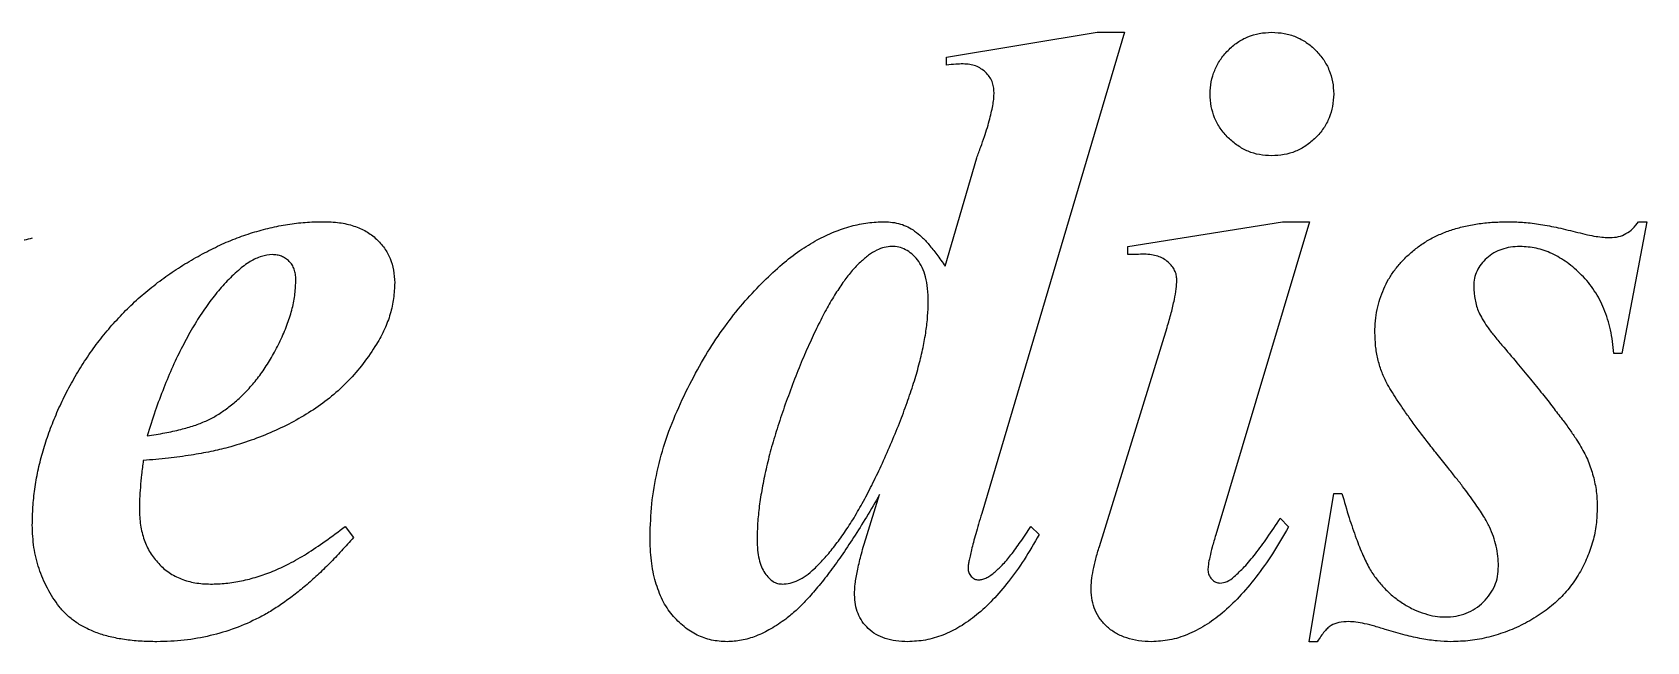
# Model space of a CAD drawing. Header units: inches. Extents: x -8.75 to 0, y -0.78 to 2.88.
# Drawn here: x -4.9262 to -4.5179, y 1.8729 to 2.0271 of the extents above; entities that cross this region are included whole.
import ezdxf

# ---------------------------------------------------------------- set-up
doc = ezdxf.new("R2010")
doc.units = ezdxf.units.IN
doc.header["$MEASUREMENT"] = 0

msp = doc.modelspace()

# ---------------------------------------------------------------- linework, layer by layer
at = {"color": 7, "linetype": 'Continuous', "lineweight": 25}
for p, q in [((-4.69498, 2.02083), (-4.65693, 2.02708)), ((-4.64999, 2.02708), (-4.68609, 1.90534)), ((-4.65693, 2.02708), (-4.64999, 2.02708)), ((-4.69498, 2.01875), (-4.69498, 2.02083)), ((-4.69537, 1.9679), (-4.68733, 1.99531)), ((-4.64915, 1.97292), (-4.61005, 1.97917)), ((-4.60315, 1.97917), (-4.62691, 1.89993)), ((-4.61005, 1.97917), (-4.60315, 1.97917)), ((-4.5179, 1.97917), (-4.52415, 1.94583)), ((-4.51998, 1.97917), (-4.5179, 1.97917)), ((-4.64915, 1.97083), (-4.64915, 1.97292)), ((-4.65634, 1.89701), (-4.63922, 1.95241)), ((-4.52415, 1.94583), (-4.52623, 1.94583)), ((-4.71542, 1.89896), (-4.71191, 1.91016)), ((-4.60331, 1.87292), (-4.59706, 1.91042)), ((-4.59706, 1.91042), (-4.59498, 1.91042)), ((-4.61057, 1.90417), (-4.60849, 1.90195)), ((-4.84706, 1.90208), (-4.84498, 1.89932)), ((-4.67366, 1.90208), (-4.67158, 1.9)), ((-4.60123, 1.87292), (-4.60331, 1.87292))]:
    msp.add_line(p, q, dxfattribs=at)
for points, knots in [([(-4.62831, 2.01146), (-4.62826, 2.01251), (-4.62815, 2.01455), (-4.62726, 2.01748), (-4.62584, 2.02018), (-4.62385, 2.02255), (-4.62151, 2.02458), (-4.61881, 2.02604), (-4.61586, 2.02692), (-4.6138, 2.02703), (-4.61275, 2.02708)], [0, 0, 0, 0, 0.128069, 0.249947, 0.371754, 0.499132, 0.626344, 0.748778, 0.871931, 1, 1, 1, 1]), ([(-4.61275, 2.02708), (-4.61168, 2.02703), (-4.6096, 2.02692), (-4.60661, 2.02605), (-4.6039, 2.02457), (-4.60153, 2.02256), (-4.59954, 2.02018), (-4.59811, 2.01749), (-4.59722, 2.01455), (-4.59712, 2.01251), (-4.59706, 2.01146)], [0, 0, 0, 0, 0.130072, 0.253889, 0.375723, 0.50332, 0.630072, 0.75128, 0.87256, 1, 1, 1, 1]), ([(-4.69081, 2.01908), (-4.69143, 2.01906), (-4.69283, 2.01904), (-4.69421, 2.01885), (-4.69498, 2.01875)], [0, 0, 0, 0, 0.443907, 1, 1, 1, 1]), ([(-4.68297, 2.01185), (-4.68299, 2.01234), (-4.68304, 2.01329), (-4.68344, 2.01467), (-4.68415, 2.0159), (-4.68509, 2.01701), (-4.68627, 2.01791), (-4.68762, 2.01862), (-4.68916, 2.01901), (-4.69025, 2.01905), (-4.69081, 2.01908)], [0, 0, 0, 0, 0.123269, 0.2398328, 0.3559167, 0.4778497, 0.6022909, 0.7279821, 0.8576961, 1, 1, 1, 1]), ([(-4.68733, 1.99531), (-4.68699, 1.99623), (-4.68634, 1.99802), (-4.68543, 2.00058), (-4.68467, 2.00296), (-4.68404, 2.00512), (-4.6836, 2.0071), (-4.68322, 2.00885), (-4.68301, 2.01042), (-4.68298, 2.01139), (-4.68297, 2.01185)], [0, 0, 0, 0, 0.1714898, 0.3321416, 0.4754047, 0.6074046, 0.7241838, 0.8304956, 0.9203027, 1, 1, 1, 1]), ([(-4.61275, 1.99583), (-4.61379, 1.99589), (-4.61581, 1.996), (-4.61873, 1.99688), (-4.6214, 1.99835), (-4.62379, 2.00033), (-4.62581, 2.00271), (-4.62726, 2.00542), (-4.62815, 2.00836), (-4.62826, 2.01041), (-4.62831, 2.01146)], [0, 0, 0, 0, 0.126881, 0.247614, 0.370178, 0.497691, 0.626054, 0.749788, 0.871796, 1, 1, 1, 1]), ([(-4.59706, 2.01146), (-4.59712, 2.01041), (-4.59723, 2.00836), (-4.59812, 2.00542), (-4.59956, 2.00271), (-4.60159, 2.00033), (-4.60398, 1.99834), (-4.60669, 1.99688), (-4.60965, 1.996), (-4.61171, 1.99589), (-4.61275, 1.99583)], [0, 0, 0, 0, 0.127561, 0.248956, 0.37207, 0.499788, 0.626661, 0.749774, 0.872439, 1, 1, 1, 1]), ([(-4.92623, 1.90241), (-4.9262, 1.90393), (-4.92614, 1.90698), (-4.92561, 1.91154), (-4.92486, 1.91612), (-4.92369, 1.92067), (-4.92227, 1.92525), (-4.92049, 1.9298), (-4.91845, 1.93438), (-4.91604, 1.9389), (-4.9134, 1.94334), (-4.9105, 1.94757), (-4.90736, 1.95157), (-4.90397, 1.95533), (-4.90039, 1.95891), (-4.89654, 1.96221), (-4.89249, 1.96533), (-4.88822, 1.96817), (-4.88382, 1.97071), (-4.87941, 1.97298), (-4.875, 1.97491), (-4.87055, 1.97644), (-4.86611, 1.97765), (-4.86166, 1.97854), (-4.85721, 1.97908), (-4.85424, 1.97914), (-4.85276, 1.97917)], [0, 0, 0, 0, 0.039082, 0.078362, 0.117989, 0.158248, 0.199189, 0.24105, 0.28388, 0.328057, 0.3726, 0.416552, 0.459861, 0.503325, 0.546527, 0.59004, 0.633619, 0.677877, 0.721755, 0.764051, 0.805409, 0.845552, 0.884872, 0.923553, 0.962033, 1, 1, 1, 1]), ([(-4.85276, 1.97917), (-4.85134, 1.97913), (-4.84868, 1.97907), (-4.84496, 1.97819), (-4.84175, 1.97685), (-4.83915, 1.97488), (-4.83709, 1.97254), (-4.8356, 1.96987), (-4.83473, 1.96688), (-4.83462, 1.96481), (-4.83456, 1.96374)], [0, 0, 0, 0, 0.157556, 0.296643, 0.423401, 0.542675, 0.6567, 0.76879, 0.880952, 1, 1, 1, 1]), ([(-4.76998, 1.89951), (-4.76989, 1.90227), (-4.76972, 1.90781), (-4.76827, 1.91605), (-4.76605, 1.92425), (-4.76282, 1.93222), (-4.7591, 1.93985), (-4.75504, 1.94694), (-4.75067, 1.95335), (-4.74607, 1.95906), (-4.74136, 1.96402), (-4.7368, 1.96834), (-4.73228, 1.97181), (-4.72789, 1.97457), (-4.72352, 1.97661), (-4.71923, 1.9781), (-4.71495, 1.97898), (-4.71211, 1.97911), (-4.7107, 1.97917)], [0, 0, 0, 0, 0.077147, 0.154624, 0.233275, 0.314144, 0.394438, 0.470385, 0.542388, 0.61097, 0.675117, 0.733484, 0.786256, 0.834058, 0.878285, 0.920578, 0.960784, 1, 1, 1, 1]), ([(-4.7107, 1.97917), (-4.71001, 1.97913), (-4.70863, 1.97906), (-4.70663, 1.97864), (-4.70475, 1.97788), (-4.70296, 1.97678), (-4.70114, 1.9753), (-4.69932, 1.97327), (-4.69732, 1.9708), (-4.69605, 1.96891), (-4.69537, 1.9679)], [0, 0, 0, 0, 0.10479, 0.2066, 0.306934, 0.407996, 0.5217, 0.657981, 0.817059, 1, 1, 1, 1]), ([(-4.58665, 1.95117), (-4.58662, 1.95215), (-4.58658, 1.95408), (-4.58615, 1.95691), (-4.58542, 1.95961), (-4.58445, 1.96219), (-4.58321, 1.96465), (-4.58166, 1.96698), (-4.57983, 1.96916), (-4.57774, 1.97121), (-4.57541, 1.9731), (-4.57282, 1.97474), (-4.56999, 1.9761), (-4.56696, 1.97726), (-4.56368, 1.97807), (-4.56021, 1.97875), (-4.55649, 1.97909), (-4.55394, 1.97914), (-4.55263, 1.97917)], [0, 0, 0, 0, 0.059206, 0.117017, 0.172813, 0.228349, 0.283605, 0.339563, 0.39695, 0.45597, 0.516732, 0.578175, 0.641074, 0.706379, 0.774283, 0.845821, 0.920436, 1, 1, 1, 1]), ([(-4.55263, 1.97917), (-4.55138, 1.97913), (-4.54875, 1.97907), (-4.54462, 1.97849), (-4.5401, 1.97765), (-4.53698, 1.97687), (-4.53534, 1.97646)], [0, 0, 0, 0, 0.213653, 0.4494, 0.711873, 1, 1, 1, 1]), ([(-4.53534, 1.97646), (-4.53453, 1.97626), (-4.533, 1.97588), (-4.53082, 1.97544), (-4.52889, 1.97521), (-4.5277, 1.97516), (-4.52714, 1.97513)], [0, 0, 0, 0, 0.301428, 0.568151, 0.800344, 1, 1, 1, 1]), ([(-4.52714, 1.97513), (-4.52643, 1.97518), (-4.52504, 1.97527), (-4.52307, 1.97608), (-4.52133, 1.97738), (-4.52044, 1.97855), (-4.51998, 1.97917)], [0, 0, 0, 0, 0.248846, 0.485926, 0.732908, 1, 1, 1, 1]), ([(-4.92623, 1.975), (-4.92762, 1.97466), (-4.93028, 1.97401), (-4.93407, 1.97297), (-4.93742, 1.97176), (-4.93948, 1.97086), (-4.94046, 1.97044)], [0, 0, 0, 0, 0.287025, 0.549387, 0.787475, 1, 1, 1, 1]), ([(-4.70885, 1.97292), (-4.70948, 1.97286), (-4.7108, 1.97274), (-4.7128, 1.97195), (-4.71483, 1.97066), (-4.71611, 1.96954), (-4.71679, 1.96895)], [0, 0, 0, 0, 0.2100732, 0.4360021, 0.7018519, 1, 1, 1, 1]), ([(-4.6996, 1.95885), (-4.69963, 1.96), (-4.69967, 1.96213), (-4.70018, 1.96509), (-4.70104, 1.96756), (-4.70227, 1.96952), (-4.7037, 1.97105), (-4.70531, 1.97211), (-4.70703, 1.97282), (-4.70824, 1.97288), (-4.70885, 1.97292)], [0, 0, 0, 0, 0.182078, 0.340413, 0.476855, 0.597484, 0.707742, 0.807666, 0.904168, 1, 1, 1, 1]), ([(-4.54993, 1.97292), (-4.55075, 1.97288), (-4.55232, 1.97281), (-4.55456, 1.97223), (-4.55661, 1.97134), (-4.55835, 1.97), (-4.55982, 1.96849), (-4.56085, 1.96673), (-4.56156, 1.96484), (-4.56162, 1.9635), (-4.56165, 1.96283)], [0, 0, 0, 0, 0.142331, 0.2730913, 0.4017827, 0.5289074, 0.6533722, 0.7678945, 0.8821665, 1, 1, 1, 1]), ([(-4.52623, 1.94583), (-4.52632, 1.94686), (-4.52651, 1.94885), (-4.52703, 1.95176), (-4.52775, 1.9545), (-4.52865, 1.95708), (-4.52977, 1.95949), (-4.5311, 1.96172), (-4.53261, 1.96381), (-4.53488, 1.96624), (-4.53784, 1.96889), (-4.54175, 1.97116), (-4.54578, 1.97266), (-4.54855, 1.97283), (-4.54993, 1.97292)], [0, 0, 0, 0, 0.077861, 0.152341, 0.223862, 0.292897, 0.359225, 0.425334, 0.489584, 0.554298, 0.677497, 0.790085, 0.895581, 1, 1, 1, 1]), ([(-4.86555, 1.97083), (-4.86647, 1.97073), (-4.86842, 1.97051), (-4.87133, 1.96904), (-4.87436, 1.96679), (-4.87627, 1.96483), (-4.8773, 1.96377)], [0, 0, 0, 0, 0.195013, 0.416861, 0.68378, 1, 1, 1, 1]), ([(-4.85956, 1.96449), (-4.85958, 1.96496), (-4.8596, 1.96585), (-4.85995, 1.96711), (-4.86045, 1.96825), (-4.86123, 1.96916), (-4.86213, 1.96992), (-4.86318, 1.97045), (-4.86433, 1.97079), (-4.86514, 1.97082), (-4.86555, 1.97083)], [0, 0, 0, 0, 0.142801, 0.272978, 0.397465, 0.51751, 0.637554, 0.753126, 0.873718, 1, 1, 1, 1]), ([(-4.71679, 1.96895), (-4.71749, 1.96824), (-4.71899, 1.96674), (-4.72102, 1.96404), (-4.72316, 1.9609), (-4.72528, 1.95726), (-4.72744, 1.95313), (-4.7296, 1.94851), (-4.73183, 1.94342), (-4.73397, 1.93795), (-4.73602, 1.93236), (-4.73784, 1.92689), (-4.73944, 1.92166), (-4.74066, 1.91663), (-4.74165, 1.91185), (-4.74237, 1.9073), (-4.74282, 1.90297), (-4.74287, 1.90016), (-4.7429, 1.8988)], [0, 0, 0, 0, 0.039058, 0.083585, 0.133213, 0.188862, 0.24975, 0.316963, 0.38981, 0.468983, 0.548747, 0.624553, 0.69647, 0.76437, 0.828593, 0.889258, 0.946036, 1, 1, 1, 1]), ([(-4.64498, 1.97093), (-4.64561, 1.97092), (-4.647, 1.9709), (-4.64839, 1.97086), (-4.64915, 1.97083)], [0, 0, 0, 0, 0.453061, 1, 1, 1, 1]), ([(-4.63674, 1.96445), (-4.63677, 1.96487), (-4.63681, 1.9657), (-4.63726, 1.96689), (-4.63797, 1.968), (-4.63896, 1.96899), (-4.64014, 1.96988), (-4.64158, 1.9705), (-4.64322, 1.97086), (-4.64437, 1.97091), (-4.64498, 1.97093)], [0, 0, 0, 0, 0.106757, 0.213696, 0.322982, 0.443511, 0.571484, 0.70283, 0.84314, 1, 1, 1, 1]), ([(-4.89719, 1.925), (-4.89568, 1.92523), (-4.89283, 1.92567), (-4.88885, 1.92656), (-4.88538, 1.92749), (-4.88237, 1.92868), (-4.87964, 1.93008), (-4.87707, 1.93185), (-4.87447, 1.93389), (-4.87195, 1.93634), (-4.86951, 1.93913), (-4.86723, 1.94228), (-4.86512, 1.94576), (-4.86323, 1.94952), (-4.86162, 1.95337), (-4.86042, 1.95717), (-4.85971, 1.96087), (-4.85961, 1.9633), (-4.85956, 1.96449)], [0, 0, 0, 0, 0.076865, 0.145034, 0.205136, 0.257311, 0.307089, 0.35899, 0.414116, 0.473151, 0.535406, 0.600225, 0.668527, 0.740015, 0.811443, 0.877706, 0.940411, 1, 1, 1, 1]), ([(-4.63922, 1.95241), (-4.63885, 1.95365), (-4.63816, 1.95598), (-4.63738, 1.95924), (-4.63687, 1.96201), (-4.63678, 1.96369), (-4.63674, 1.96445)], [0, 0, 0, 0, 0.31585, 0.589913, 0.81473, 1, 1, 1, 1]), ([(-4.8773, 1.96377), (-4.8783, 1.96265), (-4.88035, 1.96034), (-4.88312, 1.95647), (-4.88581, 1.95222), (-4.88832, 1.94755), (-4.89078, 1.94251), (-4.89304, 1.93704), (-4.89524, 1.93119), (-4.89653, 1.9271), (-4.89719, 1.925)], [0, 0, 0, 0, 0.102496, 0.210714, 0.32463, 0.445355, 0.572975, 0.707181, 0.84953, 1, 1, 1, 1]), ([(-4.83456, 1.96374), (-4.83462, 1.96241), (-4.83474, 1.95975), (-4.83563, 1.95579), (-4.83705, 1.95188), (-4.83844, 1.94943), (-4.83915, 1.94818)], [0, 0, 0, 0, 0.242528, 0.485953, 0.737487, 1, 1, 1, 1]), ([(-4.56165, 1.96283), (-4.56159, 1.96169), (-4.56146, 1.95944), (-4.56061, 1.95667), (-4.55945, 1.95444), (-4.55816, 1.9525), (-4.5565, 1.95029), (-4.55521, 1.94877), (-4.55452, 1.94795)], [0, 0, 0, 0, 0.201119, 0.398406, 0.508601, 0.646353, 0.809974, 1, 1, 1, 1]), ([(-4.72848, 1.89134), (-4.72765, 1.89216), (-4.72593, 1.89388), (-4.72349, 1.89681), (-4.72106, 1.90013), (-4.71861, 1.90385), (-4.71621, 1.90799), (-4.71386, 1.91257), (-4.71142, 1.91751), (-4.70913, 1.92278), (-4.70689, 1.9281), (-4.70501, 1.9333), (-4.7033, 1.9382), (-4.70198, 1.94285), (-4.70092, 1.94723), (-4.70016, 1.95134), (-4.69972, 1.95519), (-4.69964, 1.95766), (-4.6996, 1.95885)], [0, 0, 0, 0, 0.046849, 0.097576, 0.152756, 0.212232, 0.276295, 0.34511, 0.418793, 0.497432, 0.576186, 0.650511, 0.719564, 0.784401, 0.844447, 0.9007, 0.952007, 1, 1, 1, 1]), ([(-4.83915, 1.94818), (-4.84025, 1.94652), (-4.84241, 1.94326), (-4.84623, 1.93884), (-4.85043, 1.9349), (-4.8551, 1.93153), (-4.86007, 1.92855), (-4.86536, 1.92601), (-4.8709, 1.92375), (-4.87477, 1.92261), (-4.87672, 1.92204)], [0, 0, 0, 0, 0.126688, 0.250228, 0.372514, 0.49468, 0.617641, 0.742739, 0.869822, 1, 1, 1, 1]), ([(-4.58372, 1.93851), (-4.58417, 1.93945), (-4.58508, 1.94137), (-4.58596, 1.94448), (-4.58654, 1.94776), (-4.58661, 1.95002), (-4.58665, 1.95117)], [0, 0, 0, 0, 0.238905, 0.484724, 0.736486, 1, 1, 1, 1]), ([(-4.55452, 1.94795), (-4.55325, 1.94647), (-4.55083, 1.94362), (-4.54744, 1.93949), (-4.54435, 1.93576), (-4.5417, 1.93233), (-4.53937, 1.92931), (-4.53741, 1.92664), (-4.53582, 1.92432), (-4.53421, 1.92172), (-4.53261, 1.91865), (-4.53137, 1.91484), (-4.53054, 1.91093), (-4.53044, 1.90827), (-4.5304, 1.90693)], [0, 0, 0, 0, 0.120187, 0.230514, 0.329957, 0.419154, 0.497491, 0.565519, 0.623828, 0.671023, 0.754262, 0.836198, 0.917475, 1, 1, 1, 1]), ([(-4.56819, 1.91696), (-4.56911, 1.91808), (-4.57088, 1.92025), (-4.57333, 1.92346), (-4.57564, 1.92641), (-4.57768, 1.92921), (-4.5795, 1.93182), (-4.58113, 1.93421), (-4.58252, 1.93641), (-4.58333, 1.93783), (-4.58372, 1.93851)], [0, 0, 0, 0, 0.163661, 0.315484, 0.456034, 0.586544, 0.706092, 0.815425, 0.912231, 1, 1, 1, 1]), ([(-4.87672, 1.92204), (-4.87816, 1.92169), (-4.88125, 1.92094), (-4.88628, 1.92004), (-4.892, 1.91931), (-4.89604, 1.91894), (-4.89817, 1.91875)], [0, 0, 0, 0, 0.20459, 0.439082, 0.704993, 1, 1, 1, 1]), ([(-4.89817, 1.91875), (-4.89832, 1.91757), (-4.89861, 1.91531), (-4.89888, 1.91207), (-4.89911, 1.90915), (-4.89913, 1.90731), (-4.89915, 1.90645)], [0, 0, 0, 0, 0.289329, 0.553966, 0.789077, 1, 1, 1, 1]), ([(-4.5554, 1.89199), (-4.55542, 1.89284), (-4.55547, 1.89455), (-4.5559, 1.89707), (-4.55663, 1.89956), (-4.55749, 1.9016), (-4.55834, 1.90333), (-4.55922, 1.90477), (-4.56025, 1.90639), (-4.56149, 1.90817), (-4.5629, 1.91014), (-4.56448, 1.91228), (-4.56629, 1.91455), (-4.56754, 1.91613), (-4.56819, 1.91696)], [0, 0, 0, 0, 0.088712, 0.178529, 0.267307, 0.359485, 0.410281, 0.468331, 0.535758, 0.61169, 0.695535, 0.788902, 0.890017, 1, 1, 1, 1]), ([(-4.71191, 1.91016), (-4.71301, 1.90825), (-4.71515, 1.90457), (-4.7184, 1.89938), (-4.72151, 1.89467), (-4.72456, 1.89049), (-4.72746, 1.88678), (-4.73026, 1.88359), (-4.73292, 1.88087), (-4.73477, 1.87936), (-4.73564, 1.87865)], [0, 0, 0, 0, 0.166689, 0.321572, 0.463639, 0.593517, 0.712745, 0.819775, 0.914969, 1, 1, 1, 1]), ([(-4.59498, 1.91042), (-4.59439, 1.90836), (-4.5933, 1.90454), (-4.5915, 1.89933), (-4.58985, 1.89504), (-4.58816, 1.89159), (-4.58633, 1.88877), (-4.58425, 1.8864), (-4.58196, 1.88424), (-4.57941, 1.88246), (-4.57676, 1.88099), (-4.57408, 1.88), (-4.57149, 1.87927), (-4.56976, 1.8792), (-4.56891, 1.87917)], [0, 0, 0, 0, 0.14611, 0.271517, 0.375986, 0.460515, 0.53329, 0.604763, 0.675568, 0.747344, 0.817325, 0.88161, 0.942014, 1, 1, 1, 1]), ([(-4.5304, 1.90693), (-4.53046, 1.90548), (-4.53057, 1.90258), (-4.53144, 1.8983), (-4.53291, 1.89417), (-4.53487, 1.89016), (-4.53744, 1.88642), (-4.54059, 1.88303), (-4.54433, 1.88009), (-4.54853, 1.87754), (-4.55306, 1.87551), (-4.55775, 1.874), (-4.56256, 1.87309), (-4.56579, 1.87297), (-4.56741, 1.87292)], [0, 0, 0, 0, 0.07822, 0.155435, 0.233166, 0.31313, 0.394389, 0.475572, 0.560528, 0.649127, 0.738541, 0.826585, 0.913061, 1, 1, 1, 1]), ([(-4.89915, 1.90645), (-4.8991, 1.90508), (-4.89902, 1.90245), (-4.89803, 1.89874), (-4.89654, 1.89541), (-4.89435, 1.89262), (-4.89172, 1.89027), (-4.88854, 1.88869), (-4.885, 1.88766), (-4.88249, 1.88755), (-4.88118, 1.8875)], [0, 0, 0, 0, 0.138619, 0.267658, 0.388404, 0.508312, 0.626725, 0.744958, 0.866809, 1, 1, 1, 1]), ([(-4.68609, 1.90534), (-4.68637, 1.90444), (-4.6869, 1.90273), (-4.68755, 1.90029), (-4.68821, 1.89815), (-4.68863, 1.89625), (-4.68905, 1.89467), (-4.6893, 1.89336), (-4.68948, 1.89234), (-4.68953, 1.89175), (-4.68954, 1.8915)], [0, 0, 0, 0, 0.197618, 0.375176, 0.531751, 0.667775, 0.782785, 0.875781, 0.947368, 1, 1, 1, 1]), ([(-4.62223, 1.88939), (-4.62136, 1.89019), (-4.61944, 1.89196), (-4.61669, 1.8953), (-4.61366, 1.89942), (-4.61165, 1.90251), (-4.61057, 1.90417)], [0, 0, 0, 0, 0.1865777, 0.4153055, 0.6853307, 1, 1, 1, 1]), ([(-4.89469, 1.87292), (-4.89612, 1.87294), (-4.89888, 1.87297), (-4.90284, 1.87341), (-4.90646, 1.87407), (-4.90975, 1.87505), (-4.91269, 1.87631), (-4.91529, 1.87784), (-4.91755, 1.87965), (-4.92003, 1.88245), (-4.92251, 1.88633), (-4.92464, 1.89139), (-4.92601, 1.89678), (-4.92616, 1.90051), (-4.92623, 1.90241)], [0, 0, 0, 0, 0.087244, 0.167641, 0.242272, 0.311244, 0.376044, 0.436772, 0.49455, 0.55161, 0.663388, 0.773209, 0.884729, 1, 1, 1, 1]), ([(-4.84498, 1.89932), (-4.84599, 1.89816), (-4.84797, 1.89589), (-4.85103, 1.89271), (-4.85406, 1.88977), (-4.85706, 1.88709), (-4.86005, 1.88468), (-4.86302, 1.88253), (-4.86594, 1.88058), (-4.86986, 1.87843), (-4.87489, 1.8762), (-4.88122, 1.87432), (-4.88785, 1.87314), (-4.89238, 1.87299), (-4.89469, 1.87292)], [0, 0, 0, 0, 0.0791, 0.154916, 0.227172, 0.295979, 0.361898, 0.424661, 0.484745, 0.542227, 0.654471, 0.766987, 0.881447, 1, 1, 1, 1]), ([(-4.88118, 1.8875), (-4.87986, 1.88754), (-4.87722, 1.88761), (-4.87326, 1.88826), (-4.86931, 1.88928), (-4.86529, 1.8907), (-4.86112, 1.89268), (-4.85667, 1.89522), (-4.85194, 1.89842), (-4.84875, 1.90082), (-4.84706, 1.90208)], [0, 0, 0, 0, 0.10426, 0.209667, 0.317162, 0.427674, 0.547407, 0.683078, 0.833212, 1, 1, 1, 1]), ([(-4.75051, 1.87292), (-4.75184, 1.87299), (-4.75444, 1.87314), (-4.75816, 1.8745), (-4.76155, 1.87666), (-4.76398, 1.87915), (-4.76573, 1.88147), (-4.76689, 1.88348), (-4.7678, 1.8857), (-4.76864, 1.88808), (-4.76925, 1.89067), (-4.76966, 1.89345), (-4.76992, 1.89641), (-4.76996, 1.89846), (-4.76998, 1.89951)], [0, 0, 0, 0, 0.107255, 0.210945, 0.317543, 0.430964, 0.491424, 0.553406, 0.618559, 0.686565, 0.758175, 0.833959, 0.91447, 1, 1, 1, 1]), ([(-4.7429, 1.8988), (-4.74287, 1.89789), (-4.74283, 1.89621), (-4.74248, 1.89387), (-4.74188, 1.89189), (-4.74103, 1.89029), (-4.74001, 1.88908), (-4.73893, 1.88816), (-4.73776, 1.88759), (-4.73695, 1.88753), (-4.73655, 1.8875)], [0, 0, 0, 0, 0.189628, 0.353585, 0.497208, 0.621783, 0.731936, 0.829237, 0.917058, 1, 1, 1, 1]), ([(-4.71826, 1.88477), (-4.71822, 1.88569), (-4.71815, 1.88773), (-4.71752, 1.89101), (-4.71666, 1.89483), (-4.71585, 1.89752), (-4.71542, 1.89896)], [0, 0, 0, 0, 0.190928, 0.420589, 0.689836, 1, 1, 1, 1]), ([(-4.67158, 1.9), (-4.67281, 1.89786), (-4.67517, 1.89377), (-4.67913, 1.88826), (-4.68312, 1.88355), (-4.68723, 1.87969), (-4.69146, 1.87667), (-4.69581, 1.87452), (-4.70027, 1.87316), (-4.7033, 1.873), (-4.70481, 1.87292)], [0, 0, 0, 0, 0.164793, 0.315414, 0.4521, 0.576701, 0.691101, 0.797725, 0.899554, 1, 1, 1, 1]), ([(-4.68294, 1.8904), (-4.68225, 1.89101), (-4.68072, 1.89238), (-4.67853, 1.89501), (-4.67614, 1.89831), (-4.67453, 1.90076), (-4.67366, 1.90208)], [0, 0, 0, 0, 0.1845843, 0.4112064, 0.6834256, 1, 1, 1, 1]), ([(-4.60849, 1.90195), (-4.60982, 1.89966), (-4.61236, 1.89529), (-4.61655, 1.88938), (-4.62075, 1.88432), (-4.62508, 1.8802), (-4.62944, 1.87693), (-4.63394, 1.87466), (-4.6385, 1.87318), (-4.6416, 1.87301), (-4.64312, 1.87292)], [0, 0, 0, 0, 0.1680135, 0.3206356, 0.4593835, 0.584541, 0.6988335, 0.8038251, 0.9031351, 1, 1, 1, 1]), ([(-4.62691, 1.89993), (-4.62722, 1.89891), (-4.62776, 1.89704), (-4.62838, 1.89452), (-4.62878, 1.89258), (-4.62886, 1.89147), (-4.6289, 1.89102)], [0, 0, 0, 0, 0.3511552, 0.6365981, 0.8499908, 1, 1, 1, 1]), ([(-4.65842, 1.8861), (-4.6584, 1.88686), (-4.65833, 1.8885), (-4.65791, 1.89109), (-4.65726, 1.89397), (-4.65666, 1.89596), (-4.65634, 1.89701)], [0, 0, 0, 0, 0.204884, 0.441272, 0.704979, 1, 1, 1, 1]), ([(-4.73655, 1.8875), (-4.73587, 1.88754), (-4.73447, 1.88762), (-4.73244, 1.88846), (-4.73036, 1.88963), (-4.72913, 1.89075), (-4.72848, 1.89134)], [0, 0, 0, 0, 0.221935, 0.457154, 0.712169, 1, 1, 1, 1]), ([(-4.68954, 1.8915), (-4.68951, 1.89113), (-4.68944, 1.89036), (-4.68879, 1.8894), (-4.68794, 1.88872), (-4.68727, 1.8886), (-4.68697, 1.88854)], [0, 0, 0, 0, 0.262492, 0.532474, 0.787936, 1, 1, 1, 1]), ([(-4.6289, 1.89102), (-4.62884, 1.89061), (-4.62872, 1.88978), (-4.62796, 1.88874), (-4.62702, 1.88791), (-4.62623, 1.88779), (-4.62587, 1.88773)], [0, 0, 0, 0, 0.247956, 0.514623, 0.778221, 1, 1, 1, 1]), ([(-4.56891, 1.87917), (-4.56797, 1.8792), (-4.56615, 1.87927), (-4.56355, 1.88004), (-4.56119, 1.8812), (-4.55919, 1.8829), (-4.55749, 1.88484), (-4.55627, 1.88706), (-4.55551, 1.88947), (-4.55544, 1.89114), (-4.5554, 1.89199)], [0, 0, 0, 0, 0.135347, 0.262472, 0.387342, 0.513271, 0.639004, 0.759062, 0.877157, 1, 1, 1, 1]), ([(-4.68697, 1.88854), (-4.68667, 1.88857), (-4.68602, 1.88864), (-4.68502, 1.88899), (-4.68398, 1.88959), (-4.6833, 1.89012), (-4.68294, 1.8904)], [0, 0, 0, 0, 0.2037418, 0.4315322, 0.6960045, 1, 1, 1, 1]), ([(-4.62587, 1.88773), (-4.62524, 1.88782), (-4.62387, 1.88802), (-4.6228, 1.88891), (-4.62223, 1.88939)], [0, 0, 0, 0, 0.459307, 1, 1, 1, 1]), ([(-4.70481, 1.87292), (-4.70583, 1.87294), (-4.70776, 1.87299), (-4.71046, 1.87368), (-4.71285, 1.87466), (-4.71481, 1.87616), (-4.71636, 1.87796), (-4.71745, 1.88003), (-4.71813, 1.88233), (-4.71821, 1.88394), (-4.71826, 1.88477)], [0, 0, 0, 0, 0.150115, 0.286072, 0.410864, 0.531673, 0.648208, 0.761342, 0.877062, 1, 1, 1, 1]), ([(-4.64312, 1.87292), (-4.64424, 1.87295), (-4.64637, 1.87302), (-4.64937, 1.87378), (-4.65207, 1.87488), (-4.65432, 1.87655), (-4.65618, 1.87852), (-4.65747, 1.88084), (-4.65829, 1.88339), (-4.65838, 1.88518), (-4.65842, 1.8861)], [0, 0, 0, 0, 0.14681, 0.281244, 0.407948, 0.530306, 0.649212, 0.763023, 0.878836, 1, 1, 1, 1]), ([(-4.73564, 1.87865), (-4.73688, 1.87777), (-4.73927, 1.8761), (-4.74305, 1.8743), (-4.74679, 1.87313), (-4.74929, 1.87299), (-4.75051, 1.87292)], [0, 0, 0, 0, 0.2813673, 0.5374457, 0.7739269, 1, 1, 1, 1]), ([(-4.59326, 1.87799), (-4.59411, 1.87797), (-4.59565, 1.87792), (-4.59746, 1.87726), (-4.5986, 1.87638), (-4.59945, 1.87547), (-4.60035, 1.8743), (-4.60092, 1.8734), (-4.60123, 1.87292)], [0, 0, 0, 0, 0.253584, 0.458633, 0.560311, 0.681684, 0.829363, 1, 1, 1, 1]), ([(-4.58368, 1.87591), (-4.58468, 1.87623), (-4.58652, 1.87681), (-4.58911, 1.87747), (-4.59131, 1.87789), (-4.59266, 1.87796), (-4.59326, 1.87799)], [0, 0, 0, 0, 0.318585, 0.588557, 0.817312, 1, 1, 1, 1]), ([(-4.56741, 1.87292), (-4.56857, 1.87296), (-4.57104, 1.87306), (-4.57492, 1.87365), (-4.57919, 1.8746), (-4.58214, 1.87546), (-4.58368, 1.87591)], [0, 0, 0, 0, 0.210118, 0.445804, 0.708866, 1, 1, 1, 1])]:
    msp.add_open_spline(points, degree=3, knots=knots, dxfattribs=at)

doc.saveas('drawing.dxf')
